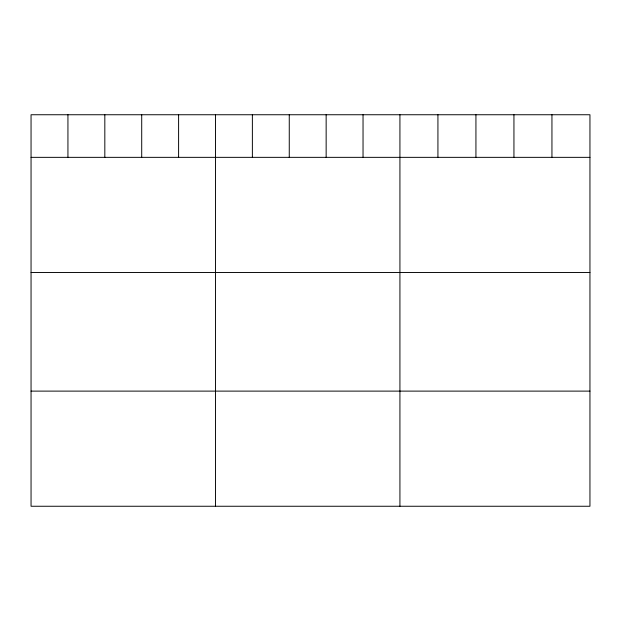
<?xml version="1.0" encoding="UTF-8"?>
<svg xmlns="http://www.w3.org/2000/svg" width="621" height="621" viewBox="0 0 621 621"><rect width="100%" height="100%" fill="white"/><g stroke="black" fill="none" stroke-linecap="round" stroke-linejoin="round"><path stroke-width="0.93" d="M589.95 157.346L589.95 506.255L31.05 506.255L31.05 114.745L589.95 114.745L589.95 157.346L31.05 157.346M31.05 272.487L589.95 272.487M31.05 391.114L589.95 391.114M551.945 114.745L551.945 157.346M513.94 114.745L513.94 157.346M475.934 114.745L475.934 157.346M437.929 114.745L437.929 157.346M399.924 114.745L399.924 506.255M363.037 114.745L363.037 157.346M326.149 114.745L326.149 157.346M289.262 114.745L289.262 157.346M252.374 114.745L252.374 157.346M215.487 114.745L215.487 506.255M178.6 114.745L178.6 157.346M141.712 114.745L141.712 157.346M104.825 114.745L104.825 157.346M67.937 114.745L67.937 157.346"/></g></svg>
